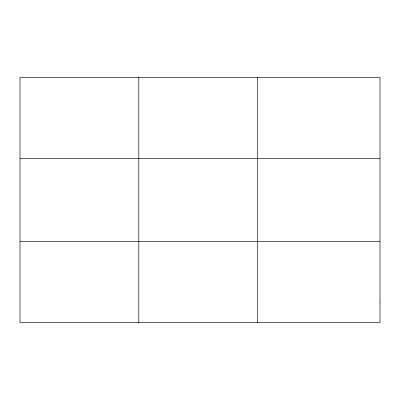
<?xml version="1.0" encoding="UTF-8"?>
<svg xmlns="http://www.w3.org/2000/svg" width="400" height="400" viewBox="0 0 400 400"><rect width="100%" height="100%" fill="white"/><g stroke="black" fill="none" stroke-linecap="round" stroke-linejoin="round"><path stroke-width="0.6" d="M138.8 322.6L138.8 77.4M257.6 322.6L257.6 77.4M20 158.315L380 158.315M20 241.685L380 241.685M380 302.37L380 322.6L20 322.6L20 77.4L380 77.4L380 302.37"/></g></svg>
